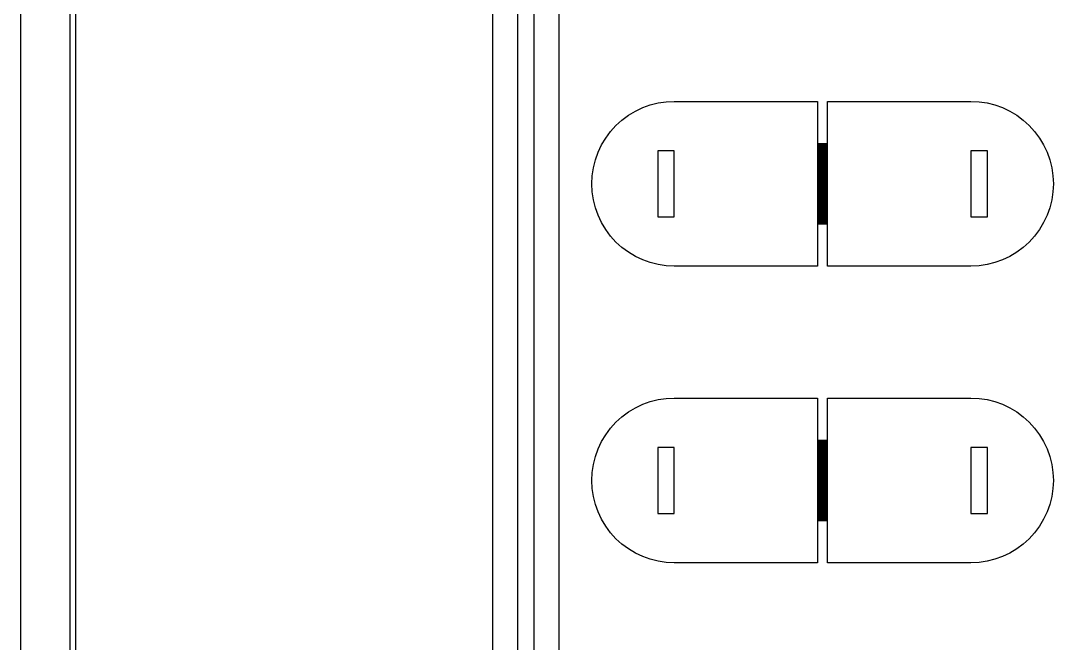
# Model space of a CAD drawing. Header units: metres. Extents: x -16 to 132, y -40 to 113.
# Drawn here: x -15.67 to 16.36, y 17.95 to 37.27 of the extents above; entities that cross this region are included whole.
import ezdxf

# ---------------------------------------------------------------- set-up
doc = ezdxf.new("R2010")
doc.units = ezdxf.units.M

msp = doc.modelspace()

# ---------------------------------------------------------------- linework, layer by layer
for p, q in [((-1.0226, -1.0226), (-1.0226, 74.6498)), ((-0.25565, 73.8828), (-0.25565, -0.25565)), ((0.25565, 0.25565), (0.25565, 73.3715)), ((1.0226, 72.6046), (1.0226, 1.0226)), ((-15.6717, 65.5599), (-15.6717, 8.06726)), ((-14.1315, 8.06393), (-14.1315, 65.5633)), ((-13.9691, 65.5624), (-13.9691, 8.0648)), ((3.62338, 34.5738), (3.85959, 34.6583)), ((3.85959, 34.6583), (4.10295, 34.7193)), ((4.10295, 34.7193), (4.35112, 34.7561)), ((4.35112, 34.7561), (4.6017, 34.7684)), ((4.6017, 34.7684), (9.05, 34.7684)), ((9.05, 34.7684), (9.05, 33.4646)), ((9.35678, 33.4646), (9.35678, 34.7684)), ((9.35678, 34.7684), (13.8051, 34.7684)), ((13.8051, 34.7684), (14.0557, 34.7561)), ((14.0557, 34.7561), (14.3038, 34.7193)), ((14.3038, 34.7193), (14.5472, 34.6583)), ((14.5472, 34.6583), (14.7834, 34.5738)), ((2.97989, 34.1881), (3.18138, 34.3375)), ((3.18138, 34.3375), (3.39658, 34.4665)), ((3.39658, 34.4665), (3.62338, 34.5738)), ((14.7834, 34.5738), (15.0102, 34.4665)), ((15.0102, 34.4665), (15.2254, 34.3375)), ((15.2254, 34.3375), (15.4269, 34.1881)), ((2.62549, 33.8337), (2.79398, 34.0196)), ((2.79398, 34.0196), (2.97989, 34.1881)), ((15.4269, 34.1881), (15.6128, 34.0196)), ((15.6128, 34.0196), (15.7813, 33.8337)), ((2.47606, 33.6322), (2.62549, 33.8337)), ((15.7813, 33.8337), (15.9307, 33.6322)), ((2.23981, 33.1902), (2.34708, 33.417)), ((2.34708, 33.417), (2.47606, 33.6322)), ((9.05, 33.4646), (9.35678, 33.4646)), ((9.35678, 33.4543), (9.05, 33.4543)), ((9.05, 33.4543), (9.05, 33.4237)), ((9.05, 33.4237), (9.35678, 33.4237)), ((9.35678, 33.4134), (9.05, 33.4134)), ((9.05, 33.4134), (9.05, 33.3828)), ((9.05, 33.3828), (9.35678, 33.3828)), ((9.35678, 33.3725), (9.05, 33.3725)), ((9.05, 33.3725), (9.05, 33.3419)), ((9.05, 33.3419), (9.35678, 33.3419)), ((9.35678, 33.3316), (9.05, 33.3316)), ((9.05, 33.3316), (9.05, 33.3009)), ((9.35678, 33.4237), (9.35678, 33.4543)), ((9.35678, 33.3828), (9.35678, 33.4134)), ((9.35678, 33.3419), (9.35678, 33.3725)), ((9.35678, 33.3009), (9.35678, 33.3316)), ((15.9307, 33.6322), (16.0597, 33.417)), ((16.0597, 33.417), (16.167, 33.1902)), ((2.15527, 32.954), (2.23981, 33.1902)), ((4.6017, 33.2345), (4.09039, 33.2345)), ((4.09039, 33.2345), (4.09039, 31.1893)), ((4.6017, 31.1893), (4.6017, 33.2345)), ((9.05, 33.3009), (9.35678, 33.3009)), ((9.35678, 33.2907), (9.05, 33.2907)), ((9.05, 33.2907), (9.05, 33.2601)), ((9.05, 33.2601), (9.35678, 33.2601)), ((9.35678, 33.2498), (9.05, 33.2498)), ((9.05, 33.2498), (9.05, 33.2191)), ((9.05, 33.2191), (9.35678, 33.2191)), ((9.35678, 33.2089), (9.05, 33.2089)), ((9.05, 33.2089), (9.05, 33.1782)), ((9.05, 33.1782), (9.35678, 33.1782)), ((9.35678, 33.168), (9.05, 33.168)), ((9.05, 33.168), (9.05, 33.1373)), ((9.05, 33.1373), (9.35678, 33.1373)), ((9.35678, 33.1271), (9.05, 33.1271)), ((9.05, 33.1271), (9.05, 33.0964)), ((9.05, 33.0964), (9.35678, 33.0964)), ((9.35678, 33.0862), (9.05, 33.0862)), ((9.05, 33.0862), (9.05, 33.0555)), ((9.05, 33.0555), (9.35678, 33.0555)), ((9.35678, 33.0453), (9.05, 33.0453)), ((9.05, 33.0453), (9.05, 33.0146)), ((9.05, 33.0146), (9.35678, 33.0146)), ((9.35678, 33.0044), (9.05, 33.0044)), ((9.05, 33.0044), (9.05, 32.9737)), ((9.35678, 33.2601), (9.35678, 33.2907)), ((9.35678, 33.2191), (9.35678, 33.2498)), ((9.35678, 33.1782), (9.35678, 33.2089)), ((9.35678, 33.1373), (9.35678, 33.168)), ((9.35678, 33.0964), (9.35678, 33.1271)), ((9.35678, 33.0555), (9.35678, 33.0862)), ((9.35678, 33.0146), (9.35678, 33.0453)), ((9.35678, 32.9737), (9.35678, 33.0044)), ((14.3164, 33.2345), (13.8051, 33.2345)), ((13.8051, 33.2345), (13.8051, 31.1893)), ((14.3164, 31.1893), (14.3164, 33.2345)), ((16.167, 33.1902), (16.2515, 32.954)), ((2.05751, 32.4625), (2.09433, 32.7106)), ((2.09433, 32.7106), (2.15527, 32.954)), ((9.05, 32.9737), (9.35678, 32.9737)), ((9.35678, 32.9635), (9.05, 32.9635)), ((9.05, 32.9635), (9.05, 32.9328)), ((9.05, 32.9328), (9.35678, 32.9328)), ((9.35678, 32.9226), (9.05, 32.9226)), ((9.05, 32.9226), (9.05, 32.8919)), ((9.05, 32.8919), (9.35678, 32.8919)), ((9.35678, 32.8817), (9.05, 32.8817)), ((9.05, 32.8817), (9.05, 32.851)), ((9.05, 32.851), (9.35678, 32.851)), ((9.35678, 32.8408), (9.05, 32.8408)), ((9.05, 32.8408), (9.05, 32.8101)), ((9.05, 32.8101), (9.35678, 32.8101)), ((9.35678, 32.7999), (9.05, 32.7999)), ((9.05, 32.7999), (9.05, 32.7692)), ((9.05, 32.7692), (9.35678, 32.7692)), ((9.35678, 32.759), (9.05, 32.759)), ((9.05, 32.759), (9.05, 32.7283)), ((9.05, 32.7283), (9.35678, 32.7283)), ((9.35678, 32.7181), (9.05, 32.7181)), ((9.05, 32.7181), (9.05, 32.6874)), ((9.05, 32.6874), (9.35678, 32.6874)), ((9.35678, 32.6772), (9.05, 32.6772)), ((9.05, 32.6772), (9.05, 32.6465)), ((9.35678, 32.9328), (9.35678, 32.9635)), ((9.35678, 32.8919), (9.35678, 32.9226)), ((9.35678, 32.851), (9.35678, 32.8817)), ((9.35678, 32.8101), (9.35678, 32.8408)), ((9.35678, 32.7692), (9.35678, 32.7999)), ((9.35678, 32.7283), (9.35678, 32.759)), ((9.35678, 32.6874), (9.35678, 32.7181)), ((9.35678, 32.6465), (9.35678, 32.6772)), ((16.2515, 32.954), (16.3125, 32.7106)), ((16.3125, 32.7106), (16.3493, 32.4625)), ((2.0452, 32.2119), (2.05751, 32.4625)), ((9.05, 32.6465), (9.35678, 32.6465)), ((9.35678, 32.6363), (9.05, 32.6363)), ((9.05, 32.6363), (9.05, 32.6056)), ((9.05, 32.6056), (9.35678, 32.6056)), ((9.35678, 32.5954), (9.05, 32.5954)), ((9.05, 32.5954), (9.05, 32.5647)), ((9.05, 32.5647), (9.35678, 32.5647)), ((9.35678, 32.5545), (9.05, 32.5545)), ((9.05, 32.5545), (9.05, 32.5238)), ((9.05, 32.5238), (9.35678, 32.5238)), ((9.35678, 32.5136), (9.05, 32.5136)), ((9.05, 32.5136), (9.05, 32.4829)), ((9.05, 32.4829), (9.35678, 32.4829)), ((9.35678, 32.4726), (9.05, 32.4726)), ((9.05, 32.4726), (9.05, 32.442)), ((9.05, 32.442), (9.35678, 32.442)), ((9.35678, 32.4317), (9.05, 32.4317)), ((9.05, 32.4317), (9.05, 32.4011)), ((9.05, 32.4011), (9.35678, 32.4011)), ((9.35678, 32.3908), (9.05, 32.3908)), ((9.05, 32.3908), (9.05, 32.3602)), ((9.05, 32.3602), (9.35678, 32.3602)), ((9.35678, 32.6056), (9.35678, 32.6363)), ((9.35678, 32.5647), (9.35678, 32.5954)), ((9.35678, 32.5238), (9.35678, 32.5545)), ((9.35678, 32.4829), (9.35678, 32.5136)), ((9.35678, 32.442), (9.35678, 32.4726)), ((9.35678, 32.4011), (9.35678, 32.4317)), ((9.35678, 32.3602), (9.35678, 32.3908)), ((16.3493, 32.4625), (16.3616, 32.2119)), ((2.05751, 31.9613), (2.0452, 32.2119)), ((9.35678, 32.3499), (9.05, 32.3499)), ((9.05, 32.3499), (9.05, 32.3193)), ((9.05, 32.3193), (9.35678, 32.3193)), ((9.35678, 32.309), (9.05, 32.309)), ((9.05, 32.309), (9.05, 32.2784)), ((9.05, 32.2784), (9.35678, 32.2784)), ((9.35678, 32.2681), (9.05, 32.2681)), ((9.05, 32.2681), (9.05, 32.2375)), ((9.05, 32.2375), (9.35678, 32.2375)), ((9.35678, 32.2272), (9.05, 32.2272)), ((9.05, 32.2272), (9.05, 32.1965)), ((9.05, 32.1965), (9.35678, 32.1965)), ((9.35678, 32.1863), (9.05, 32.1863)), ((9.05, 32.1863), (9.05, 32.1557)), ((9.05, 32.1557), (9.35678, 32.1557)), ((9.35678, 32.1454), (9.05, 32.1454)), ((9.05, 32.1454), (9.05, 32.1148)), ((9.05, 32.1148), (9.35678, 32.1148)), ((9.35678, 32.1045), (9.05, 32.1045)), ((9.05, 32.1045), (9.05, 32.0739)), ((9.05, 32.0739), (9.35678, 32.0739)), ((9.35678, 32.0636), (9.05, 32.0636)), ((9.05, 32.0636), (9.05, 32.0329)), ((9.35678, 32.3193), (9.35678, 32.3499)), ((9.35678, 32.2784), (9.35678, 32.309)), ((9.35678, 32.2375), (9.35678, 32.2681)), ((9.35678, 32.1965), (9.35678, 32.2272)), ((9.35678, 32.1557), (9.35678, 32.1863)), ((9.35678, 32.1148), (9.35678, 32.1454)), ((9.35678, 32.0739), (9.35678, 32.1045)), ((9.35678, 32.0329), (9.35678, 32.0636)), ((16.3616, 32.2119), (16.3493, 31.9613)), ((2.09433, 31.7132), (2.05751, 31.9613)), ((2.15527, 31.4698), (2.09433, 31.7132)), ((9.05, 32.0329), (9.35678, 32.0329)), ((9.35678, 32.0227), (9.05, 32.0227)), ((9.05, 32.0227), (9.05, 31.992)), ((9.05, 31.992), (9.35678, 31.992)), ((9.35678, 31.9818), (9.05, 31.9818)), ((9.05, 31.9818), (9.05, 31.9511)), ((9.05, 31.9511), (9.35678, 31.9511)), ((9.35678, 31.9409), (9.05, 31.9409)), ((9.05, 31.9409), (9.05, 31.9102)), ((9.05, 31.9102), (9.35678, 31.9102)), ((9.35678, 31.9), (9.05, 31.9)), ((9.05, 31.9), (9.05, 31.8693)), ((9.05, 31.8693), (9.35678, 31.8693)), ((9.35678, 31.8591), (9.05, 31.8591)), ((9.05, 31.8591), (9.05, 31.8284)), ((9.05, 31.8284), (9.35678, 31.8284)), ((9.35678, 31.8182), (9.05, 31.8182)), ((9.05, 31.8182), (9.05, 31.7875)), ((9.05, 31.7875), (9.35678, 31.7875)), ((9.35678, 31.7773), (9.05, 31.7773)), ((9.05, 31.7773), (9.05, 31.7466)), ((9.05, 31.7466), (9.35678, 31.7466)), ((9.35678, 31.7364), (9.05, 31.7364)), ((9.05, 31.7364), (9.05, 31.7057)), ((9.35678, 31.992), (9.35678, 32.0227)), ((9.35678, 31.9511), (9.35678, 31.9818)), ((9.35678, 31.9102), (9.35678, 31.9409)), ((9.35678, 31.8693), (9.35678, 31.9)), ((9.35678, 31.8284), (9.35678, 31.8591)), ((9.35678, 31.7875), (9.35678, 31.8182)), ((9.35678, 31.7466), (9.35678, 31.7773)), ((9.35678, 31.7057), (9.35678, 31.7364)), ((16.3125, 31.7132), (16.2515, 31.4698)), ((16.3493, 31.9613), (16.3125, 31.7132)), ((2.23981, 31.2336), (2.15527, 31.4698)), ((9.05, 31.7057), (9.35678, 31.7057)), ((9.35678, 31.6955), (9.05, 31.6955)), ((9.05, 31.6955), (9.05, 31.6648)), ((9.05, 31.6648), (9.35678, 31.6648)), ((9.35678, 31.6546), (9.05, 31.6546)), ((9.05, 31.6546), (9.05, 31.6239)), ((9.05, 31.6239), (9.35678, 31.6239)), ((9.35678, 31.6137), (9.05, 31.6137)), ((9.05, 31.6137), (9.05, 31.583)), ((9.05, 31.583), (9.35678, 31.583)), ((9.35678, 31.5728), (9.05, 31.5728)), ((9.05, 31.5728), (9.05, 31.5421)), ((9.05, 31.5421), (9.35678, 31.5421)), ((9.35678, 31.5319), (9.05, 31.5319)), ((9.05, 31.5319), (9.05, 31.5012)), ((9.05, 31.5012), (9.35678, 31.5012)), ((9.35678, 31.491), (9.05, 31.491)), ((9.05, 31.491), (9.05, 31.4603)), ((9.05, 31.4603), (9.35678, 31.4603)), ((9.35678, 31.4501), (9.05, 31.4501)), ((9.05, 31.4501), (9.05, 31.4194)), ((9.05, 31.4194), (9.35678, 31.4194)), ((9.35678, 31.4092), (9.05, 31.4092)), ((9.05, 31.4092), (9.05, 31.3785)), ((9.35678, 31.6648), (9.35678, 31.6955)), ((9.35678, 31.6239), (9.35678, 31.6546)), ((9.35678, 31.583), (9.35678, 31.6137)), ((9.35678, 31.5421), (9.35678, 31.5728)), ((9.35678, 31.5012), (9.35678, 31.5319)), ((9.35678, 31.4603), (9.35678, 31.491)), ((9.35678, 31.4194), (9.35678, 31.4501)), ((9.35678, 31.3785), (9.35678, 31.4092)), ((16.2515, 31.4698), (16.167, 31.2336)), ((2.34708, 31.0068), (2.23981, 31.2336)), ((4.09039, 31.1893), (4.6017, 31.1893)), ((9.05, 31.3785), (9.35678, 31.3785)), ((9.35678, 31.3683), (9.05, 31.3683)), ((9.05, 31.3683), (9.05, 31.3376)), ((9.05, 31.3376), (9.35678, 31.3376)), ((9.35678, 31.3273), (9.05, 31.3273)), ((9.05, 31.3273), (9.05, 31.2967)), ((9.05, 31.2967), (9.35678, 31.2967)), ((9.35678, 31.2864), (9.05, 31.2864)), ((9.05, 31.2864), (9.05, 31.2558)), ((9.05, 31.2558), (9.35678, 31.2558)), ((9.35678, 31.2455), (9.05, 31.2455)), ((9.05, 31.2455), (9.05, 31.2149)), ((9.05, 31.2149), (9.35678, 31.2149)), ((9.35678, 31.2047), (9.05, 31.2047)), ((9.05, 31.2047), (9.05, 31.174)), ((9.05, 31.174), (9.35678, 31.174)), ((9.35678, 31.1637), (9.05, 31.1637)), ((9.05, 31.1637), (9.05, 31.1331)), ((9.05, 31.1331), (9.35678, 31.1331)), ((9.35678, 31.1228), (9.05, 31.1228)), ((9.05, 31.1228), (9.05, 31.0922)), ((9.05, 31.0922), (9.35678, 31.0922)), ((9.35678, 31.0819), (9.05, 31.0819)), ((9.05, 31.0819), (9.05, 31.0513)), ((9.35678, 31.3376), (9.35678, 31.3683)), ((9.35678, 31.2967), (9.35678, 31.3273)), ((9.35678, 31.2558), (9.35678, 31.2864)), ((9.35678, 31.2149), (9.35678, 31.2455)), ((9.35678, 31.174), (9.35678, 31.2047)), ((9.35678, 31.1331), (9.35678, 31.1637)), ((9.35678, 31.0922), (9.35678, 31.1228)), ((9.35678, 31.0513), (9.35678, 31.0819)), ((13.8051, 31.1893), (14.3164, 31.1893)), ((16.167, 31.2336), (16.0597, 31.0068)), ((2.47606, 30.7916), (2.34708, 31.0068)), ((2.62549, 30.5901), (2.47606, 30.7916)), ((9.05, 31.0513), (9.35678, 31.0513)), ((9.35678, 31.041), (9.05, 31.041)), ((9.05, 31.041), (9.05, 31.0103)), ((9.05, 31.0103), (9.35678, 31.0103)), ((9.35678, 31.0001), (9.05, 31.0001)), ((9.05, 31.0001), (9.05, 30.9694)), ((9.05, 30.9694), (9.35678, 30.9694)), ((9.35678, 30.9592), (9.05, 30.9592)), ((9.05, 30.9592), (9.05, 29.6554)), ((9.35678, 31.0103), (9.35678, 31.041)), ((9.35678, 30.9694), (9.35678, 31.0001)), ((9.35678, 29.6554), (9.35678, 30.9592)), ((15.9307, 30.7916), (15.7813, 30.5901)), ((16.0597, 31.0068), (15.9307, 30.7916)), ((2.79398, 30.4042), (2.62549, 30.5901)), ((15.7813, 30.5901), (15.6128, 30.4042)), ((2.97989, 30.2357), (2.79398, 30.4042)), ((3.18138, 30.0863), (2.97989, 30.2357)), ((15.4269, 30.2357), (15.2254, 30.0863)), ((15.6128, 30.4042), (15.4269, 30.2357)), ((3.39658, 29.9573), (3.18138, 30.0863)), ((3.62338, 29.85), (3.39658, 29.9573)), ((3.85959, 29.7655), (3.62338, 29.85)), ((14.7834, 29.85), (14.5472, 29.7655)), ((15.0102, 29.9573), (14.7834, 29.85)), ((15.2254, 30.0863), (15.0102, 29.9573)), ((4.10295, 29.7045), (3.85959, 29.7655)), ((4.35112, 29.6677), (4.10295, 29.7045)), ((4.6017, 29.6554), (4.35112, 29.6677)), ((9.05, 29.6554), (4.6017, 29.6554)), ((13.8051, 29.6554), (9.35678, 29.6554)), ((14.0557, 29.6677), (13.8051, 29.6554)), ((14.3038, 29.7045), (14.0557, 29.6677)), ((14.5472, 29.7655), (14.3038, 29.7045)), ((3.39658, 25.2631), (3.62338, 25.3704)), ((3.62338, 25.3704), (3.85959, 25.4549)), ((3.85959, 25.4549), (4.10295, 25.5159)), ((4.10295, 25.5159), (4.35112, 25.5527)), ((4.35112, 25.5527), (4.6017, 25.565)), ((4.6017, 25.565), (9.05, 25.565)), ((9.05, 25.565), (9.05, 24.2612)), ((9.35678, 24.2612), (9.35678, 25.565)), ((9.35678, 25.565), (13.8051, 25.565)), ((13.8051, 25.565), (14.0557, 25.5527)), ((14.0557, 25.5527), (14.3038, 25.5159)), ((14.3038, 25.5159), (14.5472, 25.4549)), ((14.5472, 25.4549), (14.7834, 25.3704)), ((14.7834, 25.3704), (15.0102, 25.2631)), ((2.97989, 24.9847), (3.18138, 25.1341)), ((3.18138, 25.1341), (3.39658, 25.2631)), ((15.0102, 25.2631), (15.2254, 25.1341)), ((15.2254, 25.1341), (15.4269, 24.9847)), ((2.62549, 24.6303), (2.79398, 24.8162)), ((2.79398, 24.8162), (2.97989, 24.9847)), ((15.4269, 24.9847), (15.6128, 24.8162)), ((15.6128, 24.8162), (15.7813, 24.6303)), ((2.34708, 24.2136), (2.47606, 24.4288)), ((2.47606, 24.4288), (2.62549, 24.6303)), ((15.7813, 24.6303), (15.9307, 24.4288)), ((15.9307, 24.4288), (16.0597, 24.2136)), ((2.23981, 23.9868), (2.34708, 24.2136)), ((4.6017, 24.0311), (4.09039, 24.0311)), ((4.09039, 24.0311), (4.09039, 21.9859)), ((4.6017, 21.9859), (4.6017, 24.0311)), ((9.05, 24.2612), (9.35678, 24.2612)), ((9.35678, 24.2509), (9.05, 24.2509)), ((9.05, 24.2509), (9.05, 24.2203)), ((9.05, 24.2203), (9.35678, 24.2203)), ((9.35678, 24.21), (9.05, 24.21)), ((9.05, 24.21), (9.05, 24.1794)), ((9.05, 24.1794), (9.35678, 24.1794)), ((9.35678, 24.1691), (9.05, 24.1691)), ((9.05, 24.1691), (9.05, 24.1385)), ((9.05, 24.1385), (9.35678, 24.1385)), ((9.35678, 24.1282), (9.05, 24.1282)), ((9.05, 24.1282), (9.05, 24.0975)), ((9.05, 24.0975), (9.35678, 24.0975)), ((9.35678, 24.0873), (9.05, 24.0873)), ((9.05, 24.0873), (9.05, 24.0567)), ((9.05, 24.0567), (9.35678, 24.0567)), ((9.35678, 24.0464), (9.05, 24.0464)), ((9.05, 24.0464), (9.05, 24.0157)), ((9.35678, 24.2203), (9.35678, 24.2509)), ((9.35678, 24.1794), (9.35678, 24.21)), ((9.35678, 24.1385), (9.35678, 24.1691)), ((9.35678, 24.0975), (9.35678, 24.1282)), ((9.35678, 24.0567), (9.35678, 24.0873)), ((9.35678, 24.0157), (9.35678, 24.0464)), ((14.3164, 24.0311), (13.8051, 24.0311)), ((13.8051, 24.0311), (13.8051, 21.9859)), ((14.3164, 21.9859), (14.3164, 24.0311)), ((16.0597, 24.2136), (16.167, 23.9868)), ((2.09433, 23.5072), (2.15527, 23.7506)), ((2.15527, 23.7506), (2.23981, 23.9868)), ((9.05, 24.0157), (9.35678, 24.0157)), ((9.35678, 24.0055), (9.05, 24.0055)), ((9.05, 24.0055), (9.05, 23.9748)), ((9.05, 23.9748), (9.35678, 23.9748)), ((9.35678, 23.9646), (9.05, 23.9646)), ((9.05, 23.9646), (9.05, 23.9339)), ((9.05, 23.9339), (9.35678, 23.9339)), ((9.35678, 23.9237), (9.05, 23.9237)), ((9.05, 23.9237), (9.05, 23.893)), ((9.05, 23.893), (9.35678, 23.893)), ((9.35678, 23.8828), (9.05, 23.8828)), ((9.05, 23.8828), (9.05, 23.8521)), ((9.05, 23.8521), (9.35678, 23.8521)), ((9.35678, 23.8419), (9.05, 23.8419)), ((9.05, 23.8419), (9.05, 23.8112)), ((9.05, 23.8112), (9.35678, 23.8112)), ((9.35678, 23.801), (9.05, 23.801)), ((9.05, 23.801), (9.05, 23.7703)), ((9.05, 23.7703), (9.35678, 23.7703)), ((9.35678, 23.7601), (9.05, 23.7601)), ((9.05, 23.7601), (9.05, 23.7294)), ((9.05, 23.7294), (9.35678, 23.7294)), ((9.35678, 23.7192), (9.05, 23.7192)), ((9.05, 23.7192), (9.05, 23.6885)), ((9.35678, 23.9748), (9.35678, 24.0055)), ((9.35678, 23.9339), (9.35678, 23.9646)), ((9.35678, 23.893), (9.35678, 23.9237)), ((9.35678, 23.8521), (9.35678, 23.8828)), ((9.35678, 23.8112), (9.35678, 23.8419)), ((9.35678, 23.7703), (9.35678, 23.801)), ((9.35678, 23.7294), (9.35678, 23.7601)), ((9.35678, 23.6885), (9.35678, 23.7192)), ((16.167, 23.9868), (16.2515, 23.7506)), ((16.2515, 23.7506), (16.3125, 23.5072)), ((2.05751, 23.2591), (2.09433, 23.5072)), ((9.05, 23.6885), (9.35678, 23.6885)), ((9.35678, 23.6783), (9.05, 23.6783)), ((9.05, 23.6783), (9.05, 23.6476)), ((9.05, 23.6476), (9.35678, 23.6476)), ((9.35678, 23.6374), (9.05, 23.6374)), ((9.05, 23.6374), (9.05, 23.6067)), ((9.05, 23.6067), (9.35678, 23.6067)), ((9.35678, 23.5965), (9.05, 23.5965)), ((9.05, 23.5965), (9.05, 23.5658)), ((9.05, 23.5658), (9.35678, 23.5658)), ((9.35678, 23.5556), (9.05, 23.5556)), ((9.05, 23.5556), (9.05, 23.5249)), ((9.05, 23.5249), (9.35678, 23.5249)), ((9.35678, 23.5147), (9.05, 23.5147)), ((9.05, 23.5147), (9.05, 23.484)), ((9.05, 23.484), (9.35678, 23.484)), ((9.35678, 23.4738), (9.05, 23.4738)), ((9.05, 23.4738), (9.05, 23.4431)), ((9.05, 23.4431), (9.35678, 23.4431)), ((9.35678, 23.4329), (9.05, 23.4329)), ((9.05, 23.4329), (9.05, 23.4022)), ((9.05, 23.4022), (9.35678, 23.4022)), ((9.35678, 23.392), (9.05, 23.392)), ((9.05, 23.392), (9.05, 23.3613)), ((9.35678, 23.6476), (9.35678, 23.6783)), ((9.35678, 23.6067), (9.35678, 23.6374)), ((9.35678, 23.5658), (9.35678, 23.5965)), ((9.35678, 23.5249), (9.35678, 23.5556)), ((9.35678, 23.484), (9.35678, 23.5147)), ((9.35678, 23.4431), (9.35678, 23.4738)), ((9.35678, 23.4022), (9.35678, 23.4329)), ((9.35678, 23.3613), (9.35678, 23.392)), ((16.3125, 23.5072), (16.3493, 23.2591)), ((2.0452, 23.0085), (2.05751, 23.2591)), ((9.05, 23.3613), (9.35678, 23.3613)), ((9.35678, 23.3511), (9.05, 23.3511)), ((9.05, 23.3511), (9.05, 23.3204)), ((9.05, 23.3204), (9.35678, 23.3204)), ((9.35678, 23.3102), (9.05, 23.3102)), ((9.05, 23.3102), (9.05, 23.2795)), ((9.05, 23.2795), (9.35678, 23.2795)), ((9.35678, 23.2692), (9.05, 23.2692)), ((9.05, 23.2692), (9.05, 23.2386)), ((9.05, 23.2386), (9.35678, 23.2386)), ((9.35678, 23.2283), (9.05, 23.2283)), ((9.05, 23.2283), (9.05, 23.1977)), ((9.05, 23.1977), (9.35678, 23.1977)), ((9.35678, 23.1874), (9.05, 23.1874)), ((9.05, 23.1874), (9.05, 23.1568)), ((9.05, 23.1568), (9.35678, 23.1568)), ((9.35678, 23.1465), (9.05, 23.1465)), ((9.05, 23.1465), (9.05, 23.1159)), ((9.05, 23.1159), (9.35678, 23.1159)), ((9.35678, 23.1056), (9.05, 23.1056)), ((9.05, 23.1056), (9.05, 23.075)), ((9.05, 23.075), (9.35678, 23.075)), ((9.35678, 23.0647), (9.05, 23.0647)), ((9.05, 23.0647), (9.05, 23.0341)), ((9.35678, 23.3204), (9.35678, 23.3511)), ((9.35678, 23.2795), (9.35678, 23.3102)), ((9.35678, 23.2386), (9.35678, 23.2692)), ((9.35678, 23.1977), (9.35678, 23.2283)), ((9.35678, 23.1568), (9.35678, 23.1874)), ((9.35678, 23.1159), (9.35678, 23.1465)), ((9.35678, 23.075), (9.35678, 23.1056)), ((9.35678, 23.0341), (9.35678, 23.0647)), ((16.3493, 23.2591), (16.3616, 23.0085)), ((2.05751, 22.7579), (2.0452, 23.0085)), ((2.09433, 22.5098), (2.05751, 22.7579)), ((9.05, 23.0341), (9.35678, 23.0341)), ((9.35678, 23.0238), (9.05, 23.0238)), ((9.05, 23.0238), (9.05, 22.9931)), ((9.05, 22.9931), (9.35678, 22.9931)), ((9.35678, 22.9829), (9.05, 22.9829)), ((9.05, 22.9829), (9.05, 22.9523)), ((9.05, 22.9523), (9.35678, 22.9523)), ((9.35678, 22.942), (9.05, 22.942)), ((9.05, 22.942), (9.05, 22.9114)), ((9.05, 22.9114), (9.35678, 22.9114)), ((9.35678, 22.9011), (9.05, 22.9011)), ((9.05, 22.9011), (9.05, 22.8705)), ((9.05, 22.8705), (9.35678, 22.8705)), ((9.35678, 22.8602), (9.05, 22.8602)), ((9.05, 22.8602), (9.05, 22.8295)), ((9.05, 22.8295), (9.35678, 22.8295)), ((9.35678, 22.8193), (9.05, 22.8193)), ((9.05, 22.8193), (9.05, 22.7886)), ((9.05, 22.7886), (9.35678, 22.7886)), ((9.35678, 22.7784), (9.05, 22.7784)), ((9.05, 22.7784), (9.05, 22.7477)), ((9.05, 22.7477), (9.35678, 22.7477)), ((9.35678, 22.9931), (9.35678, 23.0238)), ((9.35678, 22.9523), (9.35678, 22.9829)), ((9.35678, 22.9114), (9.35678, 22.942)), ((9.35678, 22.8705), (9.35678, 22.9011)), ((9.35678, 22.8295), (9.35678, 22.8602)), ((9.35678, 22.7886), (9.35678, 22.8193)), ((9.35678, 22.7477), (9.35678, 22.7784)), ((16.3493, 22.7579), (16.3125, 22.5098)), ((16.3616, 23.0085), (16.3493, 22.7579)), ((2.15527, 22.2664), (2.09433, 22.5098)), ((9.35678, 22.7375), (9.05, 22.7375)), ((9.05, 22.7375), (9.05, 22.7068)), ((9.05, 22.7068), (9.35678, 22.7068)), ((9.35678, 22.6966), (9.05, 22.6966)), ((9.05, 22.6966), (9.05, 22.6659)), ((9.05, 22.6659), (9.35678, 22.6659)), ((9.35678, 22.6557), (9.05, 22.6557)), ((9.05, 22.6557), (9.05, 22.625)), ((9.05, 22.625), (9.35678, 22.625)), ((9.35678, 22.6148), (9.05, 22.6148)), ((9.05, 22.6148), (9.05, 22.5841)), ((9.05, 22.5841), (9.35678, 22.5841)), ((9.35678, 22.5739), (9.05, 22.5739)), ((9.05, 22.5739), (9.05, 22.5432)), ((9.05, 22.5432), (9.35678, 22.5432)), ((9.35678, 22.533), (9.05, 22.533)), ((9.05, 22.533), (9.05, 22.5023)), ((9.05, 22.5023), (9.35678, 22.5023)), ((9.35678, 22.4921), (9.05, 22.4921)), ((9.05, 22.4921), (9.05, 22.4614)), ((9.05, 22.4614), (9.35678, 22.4614)), ((9.35678, 22.4512), (9.05, 22.4512)), ((9.05, 22.4512), (9.05, 22.4205)), ((9.35678, 22.7068), (9.35678, 22.7375)), ((9.35678, 22.6659), (9.35678, 22.6966)), ((9.35678, 22.625), (9.35678, 22.6557)), ((9.35678, 22.5841), (9.35678, 22.6148)), ((9.35678, 22.5432), (9.35678, 22.5739)), ((9.35678, 22.5023), (9.35678, 22.533)), ((9.35678, 22.4614), (9.35678, 22.4921)), ((9.35678, 22.4205), (9.35678, 22.4512)), ((16.3125, 22.5098), (16.2515, 22.2664)), ((2.23981, 22.0302), (2.15527, 22.2664)), ((9.05, 22.4205), (9.35678, 22.4205)), ((9.35678, 22.4103), (9.05, 22.4103)), ((9.05, 22.4103), (9.05, 22.3796)), ((9.05, 22.3796), (9.35678, 22.3796)), ((9.35678, 22.3694), (9.05, 22.3694)), ((9.05, 22.3694), (9.05, 22.3387)), ((9.05, 22.3387), (9.35678, 22.3387)), ((9.35678, 22.3285), (9.05, 22.3285)), ((9.05, 22.3285), (9.05, 22.2978)), ((9.05, 22.2978), (9.35678, 22.2978)), ((9.35678, 22.2876), (9.05, 22.2876)), ((9.05, 22.2876), (9.05, 22.2569)), ((9.05, 22.2569), (9.35678, 22.2569)), ((9.35678, 22.2467), (9.05, 22.2467)), ((9.05, 22.2467), (9.05, 22.216)), ((9.05, 22.216), (9.35678, 22.216)), ((9.35678, 22.2058), (9.05, 22.2058)), ((9.05, 22.2058), (9.05, 22.1751)), ((9.05, 22.1751), (9.35678, 22.1751)), ((9.35678, 22.1649), (9.05, 22.1649)), ((9.05, 22.1649), (9.05, 22.1342)), ((9.05, 22.1342), (9.35678, 22.1342)), ((9.35678, 22.1239), (9.05, 22.1239)), ((9.05, 22.1239), (9.05, 22.0933)), ((9.35678, 22.3796), (9.35678, 22.4103)), ((9.35678, 22.3387), (9.35678, 22.3694)), ((9.35678, 22.2978), (9.35678, 22.3285)), ((9.35678, 22.2569), (9.35678, 22.2876)), ((9.35678, 22.216), (9.35678, 22.2467)), ((9.35678, 22.1751), (9.35678, 22.2058)), ((9.35678, 22.1342), (9.35678, 22.1649)), ((9.35678, 22.0933), (9.35678, 22.1239)), ((16.2515, 22.2664), (16.167, 22.0302)), ((2.34708, 21.8034), (2.23981, 22.0302)), ((2.47606, 21.5882), (2.34708, 21.8034)), ((4.09039, 21.9859), (4.6017, 21.9859)), ((9.05, 22.0933), (9.35678, 22.0933)), ((9.35678, 22.083), (9.05, 22.083)), ((9.05, 22.083), (9.05, 22.0524)), ((9.05, 22.0524), (9.35678, 22.0524)), ((9.35678, 22.0421), (9.05, 22.0421)), ((9.05, 22.0421), (9.05, 22.0115)), ((9.05, 22.0115), (9.35678, 22.0115)), ((9.35678, 22.0013), (9.05, 22.0013)), ((9.05, 22.0013), (9.05, 21.9706)), ((9.05, 21.9706), (9.35678, 21.9706)), ((9.35678, 21.9603), (9.05, 21.9603)), ((9.05, 21.9603), (9.05, 21.9297)), ((9.05, 21.9297), (9.35678, 21.9297)), ((9.35678, 21.9194), (9.05, 21.9194)), ((9.05, 21.9194), (9.05, 21.8888)), ((9.05, 21.8888), (9.35678, 21.8888)), ((9.35678, 21.8785), (9.05, 21.8785)), ((9.05, 21.8785), (9.05, 21.8479)), ((9.05, 21.8479), (9.35678, 21.8479)), ((9.35678, 21.8376), (9.05, 21.8376)), ((9.05, 21.8376), (9.05, 21.8069)), ((9.05, 21.8069), (9.35678, 21.8069)), ((9.35678, 21.7967), (9.05, 21.7967)), ((9.05, 21.7967), (9.05, 21.766)), ((9.35678, 22.0524), (9.35678, 22.083)), ((9.35678, 22.0115), (9.35678, 22.0421)), ((9.35678, 21.9706), (9.35678, 22.0013)), ((9.35678, 21.9297), (9.35678, 21.9603)), ((9.35678, 21.8888), (9.35678, 21.9194)), ((9.35678, 21.8479), (9.35678, 21.8785)), ((9.35678, 21.8069), (9.35678, 21.8376)), ((9.35678, 21.766), (9.35678, 21.7967)), ((13.8051, 21.9859), (14.3164, 21.9859)), ((16.0597, 21.8034), (15.9307, 21.5882)), ((16.167, 22.0302), (16.0597, 21.8034)), ((2.62549, 21.3867), (2.47606, 21.5882)), ((9.05, 21.766), (9.35678, 21.766)), ((9.35678, 21.7558), (9.05, 21.7558)), ((9.05, 21.7558), (9.05, 20.452)), ((9.35678, 20.452), (9.35678, 21.7558)), ((15.9307, 21.5882), (15.7813, 21.3867)), ((2.79398, 21.2008), (2.62549, 21.3867)), ((2.97989, 21.0323), (2.79398, 21.2008)), ((15.6128, 21.2008), (15.4269, 21.0323)), ((15.7813, 21.3867), (15.6128, 21.2008)), ((3.18138, 20.8829), (2.97989, 21.0323)), ((3.39658, 20.7539), (3.18138, 20.8829)), ((15.2254, 20.8829), (15.0102, 20.7539)), ((15.4269, 21.0323), (15.2254, 20.8829)), ((3.62338, 20.6466), (3.39658, 20.7539)), ((3.85959, 20.5621), (3.62338, 20.6466)), ((4.10295, 20.5011), (3.85959, 20.5621)), ((14.5472, 20.5621), (14.3038, 20.5011)), ((14.7834, 20.6466), (14.5472, 20.5621)), ((15.0102, 20.7539), (14.7834, 20.6466)), ((4.35112, 20.4643), (4.10295, 20.5011)), ((4.6017, 20.452), (4.35112, 20.4643)), ((9.05, 20.452), (4.6017, 20.452)), ((13.8051, 20.452), (9.35678, 20.452)), ((14.0557, 20.4643), (13.8051, 20.452)), ((14.3038, 20.5011), (14.0557, 20.4643))]:
    msp.add_line(p, q)

doc.saveas('drawing.dxf')
